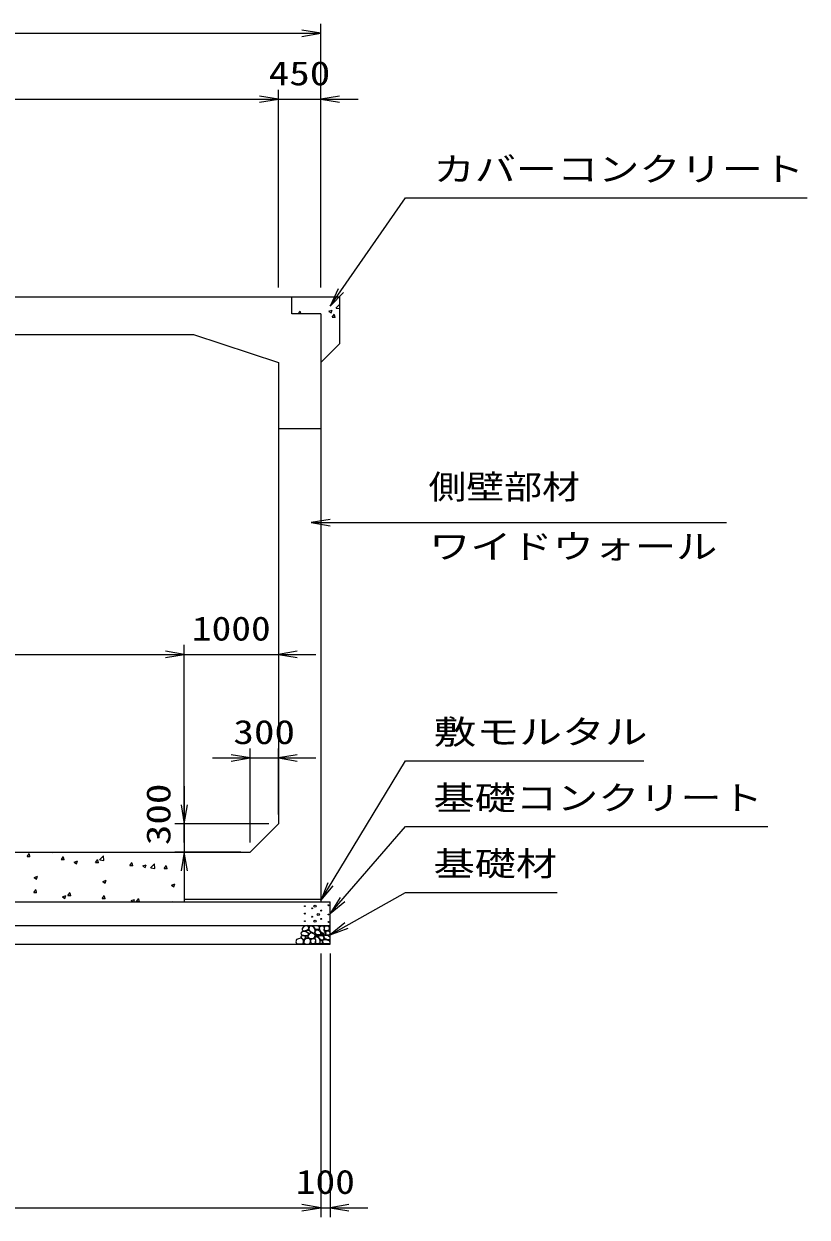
# Model space of a CAD drawing. Units: millimetres at full size. Extents: x 0 to 84100, y 0 to 59400.
# Drawn here: x 44845 to 53171, y 31620 to 44300 of the extents above; entities that cross this region are included whole.
import ezdxf
from ezdxf.enums import TextEntityAlignment as Align

# ---------------------------------------------------------------- set-up
doc = ezdxf.new("R2010")
doc.units = ezdxf.units.MM
for name, color, linetype, lineweight in [('D-DCR-HCHn', 4, 'Continuous', 9), ('D-STR-DIM', 7, 'Continuous', 25), ('D-STR-STRn', 1, 'Continuous', 25), ('D-STR-TXT', 7, 'Continuous', 25)]:
    doc.layers.add(name, color=color, linetype=linetype, lineweight=lineweight)
doc.styles.add('ＭＳ ゴシック', font='')
doc.styles.get('ＭＳ ゴシック').set_extended_font_data('MS Gothic')

# ---------------------------------------------------------------- blocks, each defined once
blk = doc.blocks.new('open_arrow')
at = {"color": 0, "linetype": 'Continuous', "lineweight": -2}
blk.add_lwpolyline([(7.5, 1.25), (0, 0), (7.5, -1.25)], dxfattribs=at)

msp = doc.modelspace()

# ---------------------------------------------------------------- linework, layer by layer
at = {"layer": 'D-DCR-HCHn'}
for p, q in [((47762.417, 41220), (47784.07, 41245.804)), ((47788.583, 41220), (47783.988, 41244.908)), ((48087.563, 41245.238), (48112.832, 41228.194)), ((48087.635, 41245.297), (48123.205, 41258.951)), ((48112.864, 41228.251), (48123.165, 41258.949)), ((48123.949, 41184.74), (48148.439, 41213.926)), ((48154.229, 41181.185), (48148.356, 41213.028)), ((48162.897, 41280.218), (48200, 41318.888)), ((48163.007, 41279.871), (48200, 41274.134)), ((48123.656, 41184.719), (48154.02, 41182.062)), ((44879.009, 35453.443), (44909.373, 35450.787)), ((44879.306, 35453.459), (44903.796, 35482.645)), ((44909.54, 35449.929), (44903.666, 35481.771)), ((45109.874, 35500), (45153.919, 35493.169)), ((45153.85, 35493.41), (45153.083, 35500)), ((45243.377, 35421.565), (45273.741, 35418.909)), ((45243.675, 35421.581), (45268.166, 35450.767)), ((45273.908, 35418.048), (45268.034, 35449.891)), ((45379.836, 35391.908), (45405.105, 35374.864)), ((45379.921, 35391.953), (45415.49, 35405.607)), ((45405.132, 35374.921), (45415.433, 35405.619)), ((45607.745, 35389.687), (45638.109, 35387.031)), ((45608.045, 35389.702), (45632.535, 35418.889)), ((45638.275, 35386.167), (45632.402, 35418.01)), ((45650.796, 35416.42), (45690.363, 35457.658)), ((45650.897, 35416.091), (45696.077, 35409.083)), ((45696.008, 35409.325), (45690.395, 35457.57)), ((45972.414, 35357.824), (45996.904, 35387.01)), ((46002.643, 35354.287), (45996.769, 35386.13)), ((45972.113, 35357.809), (46002.477, 35355.152)), ((46109.898, 35351.223), (46135.167, 35334.179)), ((46109.984, 35351.268), (46145.553, 35364.921)), ((46135.194, 35334.237), (46145.494, 35364.935)), ((46192.954, 35332.336), (46232.521, 35373.574)), ((46193.055, 35332.005), (46238.235, 35324.998)), ((46238.166, 35325.241), (46232.553, 35373.486)), ((46336.481, 35325.931), (46366.845, 35323.274)), ((46336.783, 35325.946), (46361.274, 35355.132)), ((46367.011, 35322.406), (46361.137, 35354.249)), ((44953.003, 35228.062), (44978.272, 35211.018)), ((44953.088, 35228.107), (44988.657, 35241.761)), ((44978.299, 35211.075), (44988.6, 35241.773)), ((45683.065, 35187.377), (45708.334, 35170.333)), ((45683.151, 35187.422), (45718.72, 35201.076)), ((45708.361, 35170.391), (45718.661, 35201.089)), ((46413.126, 35146.693), (46438.395, 35129.648)), ((46413.213, 35146.737), (46448.783, 35160.39)), ((46438.422, 35129.706), (46448.723, 35160.404)), ((44949.494, 35071.33), (44979.858, 35068.673)), ((44949.793, 35071.345), (44974.283, 35100.531)), ((44980.023, 35067.815), (44974.149, 35099.657)), ((45256.232, 35023.532), (45281.501, 35006.488)), ((45256.318, 35023.576), (45291.887, 35037.23)), ((45281.528, 35006.545), (45291.828, 35037.243)), ((45313.862, 35039.452), (45344.226, 35036.795)), ((45314.162, 35039.467), (45338.653, 35068.653)), ((45344.39, 35035.934), (45338.517, 35067.777)), ((45678.231, 35007.574), (45708.595, 35004.917)), ((45678.532, 35007.589), (45703.022, 35036.775)), ((45708.758, 35004.053), (45702.884, 35035.896)), ((46042.901, 34975.71), (46067.391, 35004.897)), ((46073.126, 34972.173), (46067.252, 35004.016)), ((45986.294, 34982.847), (46005.34, 34970)), ((45986.381, 34982.891), (46021.95, 34996.545)), ((46012.978, 34970), (46021.89, 34996.559)), ((46042.599, 34975.696), (46072.963, 34973.039)), ((46429.228, 34970), (46431.761, 34973.019)), ((46432.014, 34970), (46431.62, 34972.135))]:
    msp.add_line(p, q, dxfattribs=at)
for points in [[(47806.628, 34611.832), (47801.312, 34616.874), (47794.524, 34625.68), (47792.855, 34633.275), (47796.856, 34647.685), (47810.912, 34658.67), (47831.093, 34657.89), (47858.302, 34643.001), (47867.914, 34630.757), (47864.848, 34616.784), (47855.222, 34610.04), (47846.401, 34609.145), (47832.637, 34609.524), (47819.192, 34611.002)], [(47867.988, 34679.601), (47874.036, 34685.086), (47875.103, 34690.792), (47871.586, 34703.305), (47861.29, 34717.61), (47838.996, 34716.105), (47817.429, 34705.811), (47802.805, 34685.597), (47804.979, 34672.456), (47811.98, 34665.716), (47823.231, 34663.215), (47839.489, 34667.483), (47860.711, 34674.481)], [(47895.202, 34645.711), (47893.546, 34639.566), (47887.989, 34635.193), (47875.81, 34633.302), (47864.695, 34639.802), (47854.408, 34649.138), (47845.142, 34657.333), (47845.365, 34663.462), (47851.264, 34668.875), (47865.797, 34670.356), (47878.53, 34664.383), (47887.989, 34655.165), (47892.719, 34650.556)], [(47886.797, 34579.533), (47922.171, 34586.129), (47937.218, 34598.266), (47941.97, 34617.263), (47927.287, 34631.629), (47898.677, 34639.69), (47877.03, 34626.761), (47863.039, 34609.347), (47866.998, 34591.67)], [(47926.553, 34636.214), (47939.311, 34640.569), (47940.575, 34668.678), (47927.488, 34697.359), (47910.552, 34713.536), (47878.597, 34707.032), (47875.867, 34671.913), (47886.184, 34659.876), (47914.261, 34644.301)], [(47991.015, 34658.431), (48002.573, 34630.693), (47993.327, 34619.136), (47965.589, 34619.136), (47954.032, 34623.759), (47942.475, 34639.939), (47942.475, 34653.808), (47954.032, 34672.299), (47967.901, 34674.611)], [(48030.31, 34713.906), (48037.244, 34693.102), (48034.933, 34669.988), (48051.113, 34644.562), (48030.31, 34633.005), (48007.195, 34644.562), (47993.327, 34663.053), (47988.704, 34693.102), (47993.327, 34709.283), (48007.195, 34716.217)], [(48025.687, 34633.005), (48037.244, 34623.759), (48032.621, 34616.824), (48016.441, 34616.824), (48009.507, 34619.136), (48004.884, 34628.382), (48011.818, 34635.316)], [(48048.802, 34711.594), (48069.605, 34716.217), (48088.096, 34706.971), (48090.408, 34686.168), (48085.785, 34669.988), (48062.67, 34663.053), (48046.49, 34663.053), (48039.556, 34674.611), (48039.556, 34700.037)], [(48092.719, 34653.808), (48099.654, 34633.005), (48090.408, 34619.136), (48067.293, 34616.824), (48051.512, 34623.599), (48058.048, 34639.939), (48053.425, 34649.185), (48062.67, 34658.431), (48076.539, 34663.053)], [(47790.028, 34522.493), (47805.163, 34524.274), (47815.134, 34529.787), (47819.165, 34542.722), (47819.055, 34554.963), (47809.828, 34571.678), (47791.758, 34582.822), (47764.269, 34578.403), (47742.547, 34570.334), (47737.357, 34546.125), (47741.97, 34528.257), (47763.116, 34522.877)], [(47822.403, 34570.331), (47832.105, 34575.079), (47839.11, 34583.822), (47839.281, 34595.084), (47835.058, 34605.627), (47819.811, 34607.625), (47804.946, 34608.018), (47790.519, 34602.512), (47788.151, 34593.273), (47800.46, 34582.195), (47815.445, 34573.15)], [(47887.648, 34573.637), (47872.694, 34582.556), (47846.56, 34582.292), (47825.07, 34563.525), (47821.357, 34534.899), (47835.147, 34524.245), (47871.902, 34521.871), (47888.269, 34531.633), (47892.828, 34554.06)], [(47850.029, 34585.265), (47845.817, 34588.446), (47842.314, 34593.505), (47842.19, 34600.431), (47846.586, 34606.067), (47854.231, 34607.977), (47860.644, 34606.179), (47862.296, 34600.442), (47863.104, 34594.835), (47862.119, 34587.456), (47856.025, 34584.127)], [(47935.412, 34527.783), (47916.15, 34523.503), (47899.028, 34532.064), (47896.888, 34551.326), (47899.032, 34574.878), (47922.571, 34582.327), (47937.553, 34578.603), (47943.973, 34562.027), (47943.973, 34538.484)], [(47952.534, 34525.643), (47946.114, 34544.905), (47948.254, 34566.308), (47933.272, 34589.85), (47952.534, 34600.551), (47973.937, 34589.85), (47986.778, 34572.728), (47991.059, 34544.905), (47986.778, 34529.924), (47973.937, 34523.503)], [(47956.815, 34600.551), (47946.114, 34609.112), (47950.394, 34615.533), (47965.376, 34615.533), (47971.796, 34613.393), (47976.077, 34604.832), (47969.656, 34598.411)], [(47988.918, 34577.009), (47978.217, 34602.692), (47986.778, 34613.393), (48012.461, 34613.393), (48023.162, 34609.112), (48033.863, 34594.131), (48033.863, 34581.289), (48023.162, 34564.167), (48010.321, 34562.027)], [(47993.199, 34529.924), (47993.199, 34555.606), (48003.9, 34562.027), (48014.601, 34555.606), (48016.741, 34540.625), (48014.601, 34527.783), (47999.619, 34523.503)], [(48040.284, 34523.503), (48025.302, 34529.924), (48021.022, 34551.326), (48029.583, 34566.308), (48044.565, 34570.588), (48063.827, 34568.448), (48085.229, 34559.887), (48095.93, 34547.045), (48095.93, 34532.064), (48089.51, 34523.503), (48063.827, 34525.643)], [(48048.845, 34577.009), (48031.723, 34602.692), (48033.863, 34609.112), (48057.406, 34615.533), (48078.808, 34613.393), (48093.79, 34600.551), (48095.93, 34585.57), (48093.79, 34570.588), (48076.668, 34566.308)]]:
    msp.add_lwpolyline(points, close=True, dxfattribs=at)
msp.add_lwpolyline([(47956.568, 34718.547), (47973.907, 34716.446), (47985.742, 34708.701), (47985.374, 34689.819), (47979.486, 34676.087), (47964.975, 34676.185), (47944.893, 34679.153), (47935.201, 34693.689), (47925.918, 34703.492), (47923.116, 34714.345), (47935.901, 34718.547), (47956.918, 34718.547)], dxfattribs=at)
for centre, radius in [((47831.091, 34925.045), 4.5), ((47908.437, 34901.359), 4.5), ((47940.004, 34925.045), 11.25), ((48006.563, 34877.541), 4.5), ((48082.197, 34934.121), 4.5), ((47831.091, 34764.955), 4.5), ((47832.803, 34845.221), 4.5), ((47908.437, 34812.459), 4.5), ((47940.004, 34764.955), 11.25), ((47974.996, 34836.145), 11.25), ((48006.563, 34788.641), 4.5), ((48082.197, 34755.879), 4.5), ((48083.909, 34836.145), 4.5)]:
    msp.add_circle(centre, radius, dxfattribs=at)
at = {"layer": 'D-STR-DIM'}
for p, q in [((48000, 41500), (48000, 44300)), ((36100, 44200), (48000, 44200)), ((36550, 43500), (47550, 43500)), ((47150, 43500), (48400, 43500)), ((47550, 41500), (47550, 43600)), ((47550, 41500), (47550, 43600)), ((48000, 41500), (48000, 43600)), ((46550, 35600), (46550, 37700)), ((46550, 35600), (46550, 37700)), ((37550, 37600), (46550, 37600)), ((46150, 37600), (47950, 37600)), ((47250, 35600), (47250, 36600)), ((47550, 35900), (47550, 36600)), ((46850, 36500), (47950, 36500)), ((46550, 36200), (46550, 35100)), ((47450, 35800), (46450, 35800)), ((47150, 35500), (46450, 35500)), ((48000, 34420), (48000, 31620)), ((48000, 34420), (48000, 31620)), ((48100, 34420), (48100, 31620)), ((36100, 31720), (48000, 31720)), ((47600, 31720), (48500, 31720))]:
    msp.add_line(p, q, dxfattribs=at)
at = {"layer": 'D-STR-STRn'}
for p, q in [((36405, 41400), (47695, 41400)), ((47695, 41220), (47695, 41400)), ((47695, 41400), (48200, 41400)), ((48200, 41400), (48200, 40900)), ((48000, 41220), (47695, 41220)), ((48000, 41220), (48000, 35000)), ((37450, 41000), (46650, 41000)), ((46650, 41000), (47550, 40700)), ((48200, 40900), (48000, 40700)), ((47550, 40700), (47550, 35800)), ((47550, 40000), (48000, 40000)), ((47250, 35500), (47550, 35800)), ((36850, 35500), (47250, 35500)), ((46550, 35500), (46550, 34970)), ((46550, 35000), (48000, 35000)), ((48000, 35000), (48000, 34970)), ((36000, 34970), (48100, 34970)), ((48100, 34520), (48100, 34970)), ((36000, 34720), (48100, 34720)), ((36000, 34520), (48100, 34520))]:
    msp.add_line(p, q, dxfattribs=at)
at = {"layer": 'D-STR-TXT'}
for points in [[(48100, 41300), (48900, 42451.777), (49100, 42451.777), (53170.812, 42451.777)], [(47900, 39000), (48845.788, 39000), (49045.788, 39000), (52315.331, 39000)], [(48000, 34985), (48900, 36470), (49100, 36470), (51433.249, 36470)], [(48100, 34845), (48900, 35770), (49100, 35770), (52751.523, 35770)], [(48100, 34620), (48900, 35070), (49100, 35070), (50514.721, 35070)]]:
    msp.add_lwpolyline(points, dxfattribs=at)

# ---------------------------------------------------------------- block references
at = {"layer": 'D-STR-DIM', "xscale": 26.7, "yscale": 26.7}
for p, rotation in [((48000, 44200), 180), ((47550, 43500), 180), ((47550, 43500), 180), ((46550, 37600), 180), ((46550, 37600), 180), ((47250, 36500), 180), ((46550, 35800), 90), ((46550, 35500), 270), ((48000, 31720), 180), ((48000, 31720), 180)]:
    msp.add_blockref('open_arrow', p, dxfattribs=dict(at, rotation=rotation))
for p in [(48000, 43500), (47550, 37600), (47550, 36500), (48100, 31720)]:
    msp.add_blockref('open_arrow', p, dxfattribs=at)
at = {"layer": 'D-STR-TXT', "xscale": 26.7, "yscale": 26.7}
for p, rotation in [((48100, 41300), 55.2), ((48000, 34985), 58.8), ((48100, 34845), 49.1), ((48100, 34620), 29.4)]:
    msp.add_blockref('open_arrow', p, dxfattribs=dict(at, rotation=rotation))
msp.add_blockref('open_arrow', (47900, 39000), dxfattribs=at)

# ---------------------------------------------------------------- texts
at = {"layer": 'D-STR-DIM', "style": 'ＭＳ ゴシック'}
for s, width, p in [('450', 1.25, (47775, 43775)), ('1000', 1.2, (47050, 37875)), ('300', 1.25, (47400, 36775)), ('100', 1.2, (48050, 31995))]:
    msp.add_text(s, height=256.6, dxfattribs=dict(at, width=width)).set_placement(p, align=Align.MIDDLE_CENTER)
at = {"layer": 'D-STR-DIM', "style": 'ＭＳ ゴシック', "width": 1.25}
msp.add_text('300', height=256.6, rotation=90, dxfattribs=at).set_placement((46275, 35900), align=Align.MIDDLE_CENTER)
at = {"layer": 'D-STR-TXT', "style": 'ＭＳ ゴシック'}
for s, width, p in [('カバーコンクリート', 1.25, (49200, 42551.777)), ('ワイドウォール', 1.25, (49152.895, 38541.371)), ('敷モルタル', 1.3, (49200, 36570)), ('基礎コンクリート', 1.25, (49200, 35870)), ('基礎材', 1.25, (49200, 35170))]:
    msp.add_text(s, height=256.6, dxfattribs=dict(at, width=width)).set_placement(p, align=Align.BOTTOM_LEFT)
at = {"layer": 'D-STR-TXT', "style": 'ＭＳ ゴシック', "width": 1.15}
msp.add_text('側壁部材\u3000\u3000\u3000\u3000', height=256.6, dxfattribs=at).set_placement((49145.788, 39508.629), align=Align.TOP_LEFT)

doc.saveas('drawing.dxf')
